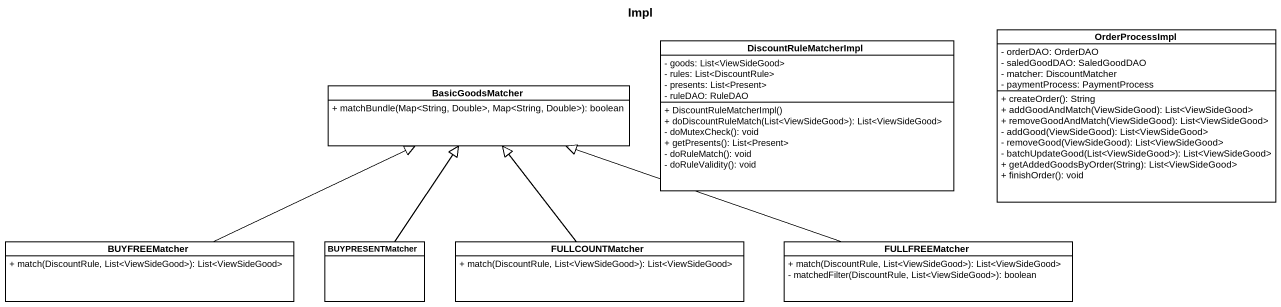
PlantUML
@startuml
title Impl
hide circle
hide empty members
skinparam classAttributeIconSize 0
class DiscountRuleMatcherImpl {
  - goods: List<ViewSideGood>
  - rules: List<DiscountRule>
  - presents: List<Present>
  - ruleDAO: RuleDAO
  + DiscountRuleMatcherImpl()
  + doDiscountRuleMatch(List<ViewSideGood>): List<ViewSideGood>
  - doMutexCheck(): void
  + getPresents(): List<Present>
  - doRuleMatch(): void
  - doRuleValidity(): void
}
class OrderProcessImpl {
  - orderDAO: OrderDAO
  - saledGoodDAO: SaledGoodDAO
  - matcher: DiscountMatcher
  - paymentProcess: PaymentProcess
  + createOrder(): String
  + addGoodAndMatch(ViewSideGood): List<ViewSideGood>
  + removeGoodAndMatch(ViewSideGood): List<ViewSideGood>
  - addGood(ViewSideGood): List<ViewSideGood>
  - removeGood(ViewSideGood): List<ViewSideGood>
  - batchUpdateGood(List<ViewSideGood>): List<ViewSideGood>
  + getAddedGoodsByOrder(String): List<ViewSideGood>
  + finishOrder(): void
}
class BasicGoodsMatcher {
  + matchBundle(Map<String, Double>, Map<String, Double>): boolean
}
class BUYFREEMatcher {
  + match(DiscountRule, List<ViewSideGood>): List<ViewSideGood>
}
class BUYPRESENTMatcher
class FULLCOUNTMatcher {
  + match(DiscountRule, List<ViewSideGood>): List<ViewSideGood>
}
class FULLFREEMatcher {
  + match(DiscountRule, List<ViewSideGood>): List<ViewSideGood>
  - matchedFilter(DiscountRule, List<ViewSideGood>): boolean
}
BUYFREEMatcher -right-|> BasicGoodsMatcher
BUYPRESENTMatcher -up-|> BasicGoodsMatcher
FULLCOUNTMatcher -up-|> BasicGoodsMatcher
FULLFREEMatcher -left-|> BasicGoodsMatcher
@enduml
